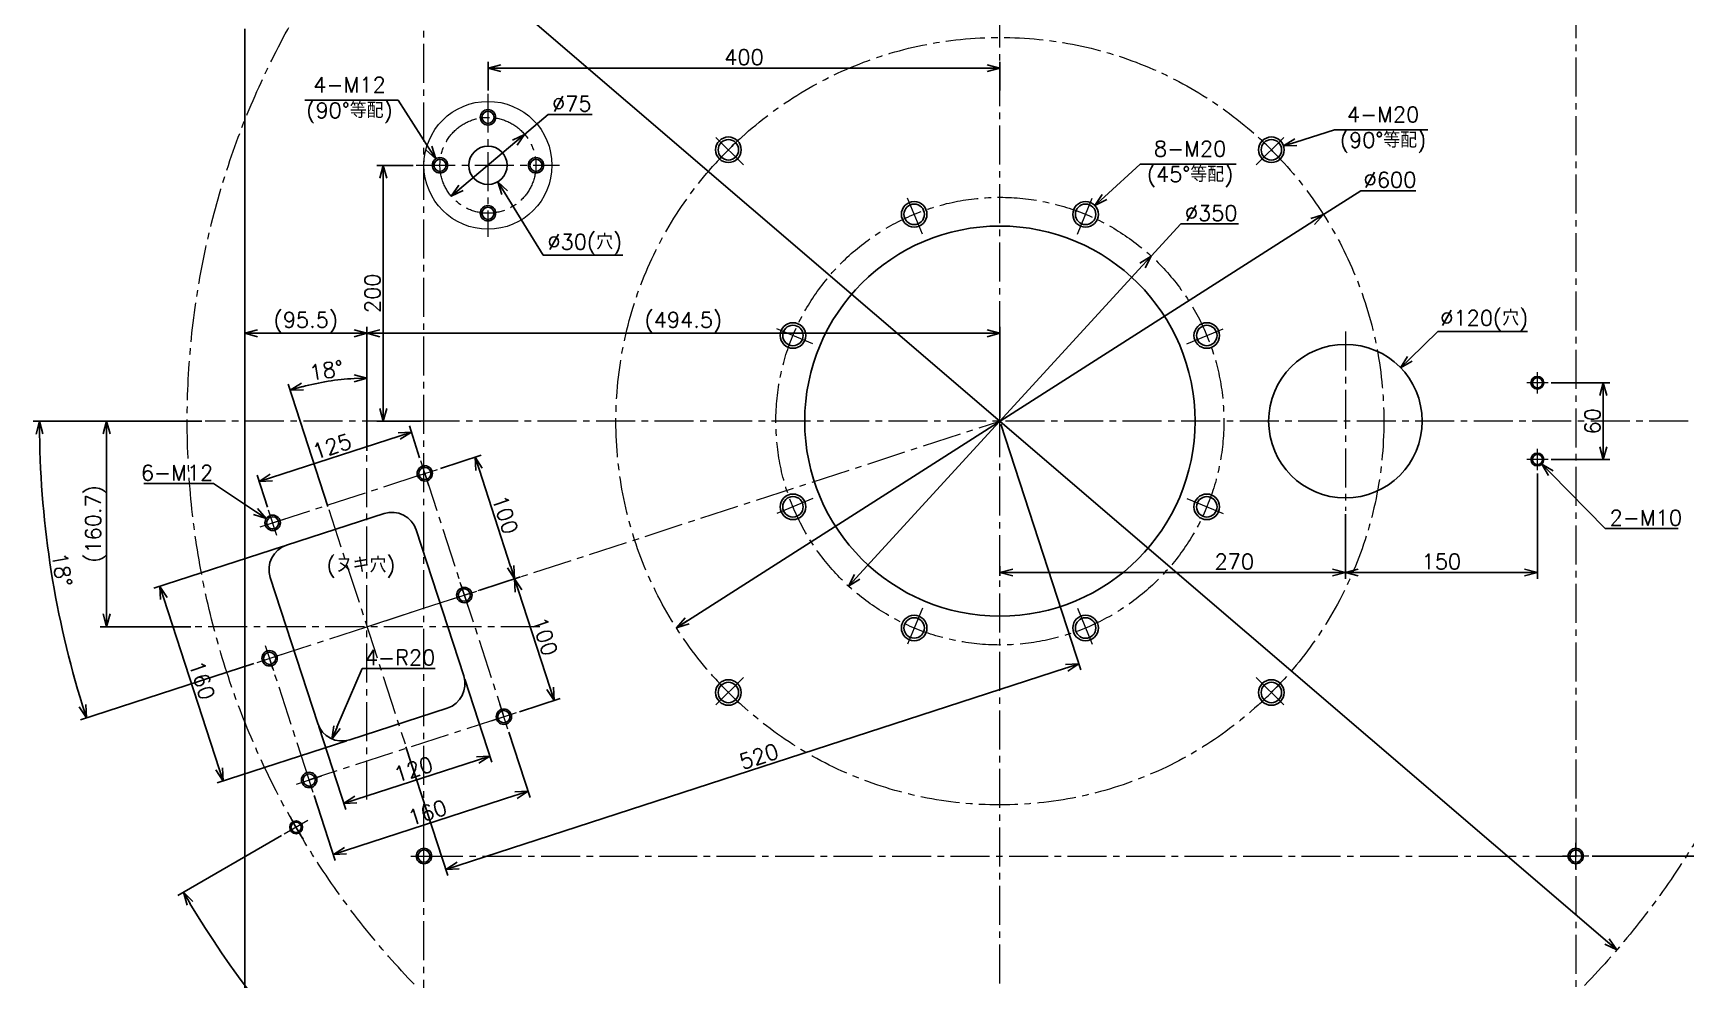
# Model space of a CAD drawing. Header units: millimetres. Extents: x 0 to 3313, y -19 to 2332.
# Drawn here: x 898 to 2189, y 848 to 1588 of the extents above; entities that cross this region are included whole.
import ezdxf

# ---------------------------------------------------------------- set-up
doc = ezdxf.new("R2010")
doc.units = ezdxf.units.MM
doc.header["$LTSCALE"] = 1.6
doc.header["$PDMODE"] = 99
doc.header["$PDSIZE"] = 1
doc.linetypes.add('CENTER2', pattern=[28.575, 19.05, -3.175, 3.175, -3.175])
doc.layers.add('05_CENTER', color=4, linetype='CENTER2', lineweight=13)
doc.layers.add('08_DIM', color=3, linetype='Continuous', lineweight=13)
doc.layers.add('10_DRAFT', color=8, linetype='Continuous', lineweight=0, plot=False)
doc.styles.add('KSS_TXT', font='txt.shx', dxfattribs={"bigfont": 'extfont2.shx'})
doc.dimstyles.new('KSS_DIM', dxfattribs={"dimscale": 4, "dimtxt": 3, "dimasz": 2.5, "dimexe": 1.25, "dimexo": 0.625, "dimtad": 1, "dimdsep": 46, "dimtxsty": 'KSS_TXT', "dimblk": 'OPEN30', "dimcen": 0, "dimazin": 2, "dimtfac": 0.75, "dimtmove": 0, "dimatfit": 3, "dimldrblk": 'OPEN30', "dimfxl": 1.25, "dimtolj": 1, "dimarcsym": 0})
doc.dimstyles.new('KSS_DIM$3', dxfattribs={"dimscale": 4, "dimtxt": 3, "dimasz": 2.5, "dimexe": 1.25, "dimexo": 0.625, "dimtad": 1, "dimtih": 1, "dimtoh": 1, "dimdsep": 46, "dimtxsty": 'KSS_TXT', "dimblk": 'OPEN30', "dimcen": 0, "dimazin": 2, "dimtfac": 0.75, "dimtofl": 0, "dimtmove": 0, "dimatfit": 3, "dimldrblk": 'OPEN30', "dimfxl": 1.25, "dimtolj": 1, "dimarcsym": 0})
doc.dimstyles.new('KSS_DIM$4', dxfattribs={"dimscale": 4, "dimtxt": 3, "dimasz": 2.5, "dimexe": 1.25, "dimexo": 0.625, "dimtad": 1, "dimtih": 1, "dimtoh": 1, "dimdsep": 46, "dimtxsty": 'KSS_TXT', "dimblk": 'OPEN30', "dimcen": 0, "dimse1": 1, "dimazin": 2, "dimtfac": 0.75, "dimtofl": 0, "dimtmove": 0, "dimatfit": 3, "dimldrblk": 'OPEN30', "dimfxl": 1.25, "dimtolj": 1, "dimarcsym": 0})

# ---------------------------------------------------------------- blocks, each defined once
blk = doc.blocks.new('M12Tz_1')
at = {"color": 0}
for radius in [6, 4.75]:
    blk.add_circle((0, 0), radius, dxfattribs=at)
at = {"layer": '05_CENTER'}
for p, q in [((10.3, 0), (-10.3, 0)), ((0, -10.3), (0, 10.3))]:
    blk.add_line(p, q, dxfattribs=at)
blk = doc.blocks.new('_Open30')
at = {"color": 0, "linetype": 'ByBlock', "lineweight": -2}
for p, q in [((-1, 0.27), (0, 0)), ((0, 0), (-1, -0.27)), ((0, 0), (-1, 0))]:
    blk.add_line(p, q, dxfattribs=at)
blk = doc.blocks.new('*D145')
at = {"layer": '08_DIM', "color": 0, "lineweight": -2, "transparency": 16777216}
for p, q in [((1029.7, 1284.9), (897.7, 1284.9)), ((1070.3, 1095.6), (934.7, 1051.5))]:
    blk.add_line(p, q, dxfattribs=at)
blk.add_arc((1653.2, 1284.9), 750.5, 180.7635, 197.2362, dxfattribs=at)
at = {"layer": 'Defpoints', "color": 0, "transparency": 16777216}
for p in [(1032.2, 1284.9), (2373.9, 1284.9), (906.8, 1206.5), (1224.9, 1145.8), (1072.7, 1096.3)]:
    blk.add_point(p, dxfattribs=at)
at = {"layer": '08_DIM', "color": 0, "lineweight": -2, "transparency": 16777216, "xscale": 10, "yscale": 10, "zscale": 10}
for p, rotation in [((902.7, 1284.9), 90.38173264854096), ((939.4, 1053), 287.6179454822903)]:
    blk.add_blockref('_Open30', p, dxfattribs=dict(at, rotation=rotation))
at = {"layer": '08_DIM', "color": 0, "transparency": 16777216, "insert": (920.3, 1168.9), "char_height": 12, "attachment_point": 5, "rotation": 278.9998, "style": 'KSS_TXT'}
blk.add_mtext('\\A1;18%%d', dxfattribs=at)
blk = doc.blocks.new('*D146')
at = {"layer": '08_DIM', "color": 0, "lineweight": -2, "transparency": 16777216}
for p, q in [((1029.7, 1284.9), (950.2, 1284.9)), ((955.2, 1274.9), (955.2, 1134.2)), ((1021, 1124.2), (950.2, 1124.2))]:
    blk.add_line(p, q, dxfattribs=at)
at = {"layer": 'Defpoints', "color": 0, "transparency": 16777216}
for p in [(1032.2, 1284.9), (955.2, 1124.2), (1023.5, 1124.2)]:
    blk.add_point(p, dxfattribs=at)
at = {"layer": '08_DIM', "color": 0, "lineweight": -2, "transparency": 16777216, "xscale": 10, "yscale": 10, "zscale": 10}
for p, rotation in [((955.2, 1284.9), 90), ((955.2, 1124.2), 270)]:
    blk.add_blockref('_Open30', p, dxfattribs=dict(at, rotation=rotation))
at = {"layer": '08_DIM', "color": 0, "transparency": 16777216, "insert": (946.7, 1204.6), "char_height": 12, "attachment_point": 5, "rotation": 90, "style": 'KSS_TXT'}
blk.add_mtext('\\A1;(160.7)', dxfattribs=at)
blk = doc.blocks.new('*D147')
at = {"layer": '08_DIM', "color": 0, "lineweight": -2, "transparency": 16777216}
for p, q in [((1158.6, 1261.8), (1158.6, 1358.6)), ((1653.2, 1287.4), (1653.2, 1358.6)), ((1168.6, 1353.6), (1643.2, 1353.6))]:
    blk.add_line(p, q, dxfattribs=at)
at = {"layer": 'Defpoints', "color": 0, "transparency": 16777216}
for p in [(1653.2, 1353.6), (1653.2, 1284.9), (1158.6, 1259.3)]:
    blk.add_point(p, dxfattribs=at)
at = {"layer": '08_DIM', "color": 0, "lineweight": -2, "transparency": 16777216, "xscale": 10, "yscale": 10, "zscale": 10, "rotation": 180}
blk.add_blockref('_Open30', (1158.6, 1353.6), dxfattribs=at)
at = {"layer": '08_DIM', "color": 0, "lineweight": -2, "transparency": 16777216, "xscale": 10, "yscale": 10, "zscale": 10}
blk.add_blockref('_Open30', (1653.2, 1353.6), dxfattribs=at)
at = {"layer": '08_DIM', "color": 0, "transparency": 16777216, "insert": (1405.9, 1362.1), "char_height": 12, "attachment_point": 5, "style": 'KSS_TXT'}
blk.add_mtext('\\A1;(494.5)', dxfattribs=at)
blk = doc.blocks.new('*D148')
at = {"layer": '08_DIM', "color": 0, "lineweight": -2, "transparency": 16777216}
for p, q in [((1654, 1282.6), (1716.4, 1090.4)), ((1229.8, 937.5), (1705.3, 1092)), ((1189.1, 1030.4), (1221.8, 929.7))]:
    blk.add_line(p, q, dxfattribs=at)
at = {"layer": 'Defpoints', "color": 0, "transparency": 16777216}
for p in [(1653.2, 1284.9), (1714.9, 1095.1), (1188.4, 1032.7)]:
    blk.add_point(p, dxfattribs=at)
at = {"layer": '08_DIM', "color": 0, "lineweight": -2, "transparency": 16777216, "xscale": 10, "yscale": 10, "zscale": 10}
for p, rotation in [((1714.9, 1095.1), 18.00000000084265), ((1220.3, 934.4), 198.0000000008427)]:
    blk.add_blockref('_Open30', p, dxfattribs=dict(at, rotation=rotation))
at = {"layer": '08_DIM', "color": 0, "transparency": 16777216, "insert": (1464.9, 1022.9), "char_height": 12, "attachment_point": 5, "rotation": 18, "style": 'KSS_TXT'}
blk.add_mtext('\\A1;520', dxfattribs=at)
blk = doc.blocks.new('*D149')
at = {"layer": '08_DIM', "color": 0, "lineweight": -2, "transparency": 16777216}
for p, q in [((1235, 1083.3), (1256.1, 1018.4)), ((1120.9, 1046.3), (1142, 981.3)), ((1150, 989.1), (1245.1, 1020))]:
    blk.add_line(p, q, dxfattribs=at)
at = {"layer": 'Defpoints', "color": 0, "transparency": 16777216}
for p in [(1234.2, 1085.7), (1120.1, 1048.6), (1254.6, 1023.1)]:
    blk.add_point(p, dxfattribs=at)
at = {"layer": '08_DIM', "color": 0, "lineweight": -2, "transparency": 16777216, "xscale": 10, "yscale": 10, "zscale": 10}
for p, rotation in [((1254.6, 1023.1), 18.00000000084263), ((1140.4, 986.1), 198.0000000008426)]:
    blk.add_blockref('_Open30', p, dxfattribs=dict(at, rotation=rotation))
at = {"layer": '08_DIM', "color": 0, "transparency": 16777216, "insert": (1194.9, 1012.7), "char_height": 12, "attachment_point": 5, "rotation": 18, "style": 'KSS_TXT'}
blk.add_mtext('\\A1;120', dxfattribs=at)
blk = doc.blocks.new('*D150')
at = {"layer": '08_DIM', "color": 0, "lineweight": -2, "transparency": 16777216}
for p, q in [((1093.5, 1187.2), (992.1, 1154.3)), ((1000, 1146.3), (1043.2, 1013.2)), ((1142.9, 1035), (1041.6, 1002.1))]:
    blk.add_line(p, q, dxfattribs=at)
at = {"layer": 'Defpoints', "color": 0, "transparency": 16777216}
for p in [(1095.9, 1188), (1145.3, 1035.8), (1046.3, 1003.6)]:
    blk.add_point(p, dxfattribs=at)
at = {"layer": '08_DIM', "color": 0, "lineweight": -2, "transparency": 16777216, "xscale": 10, "yscale": 10, "zscale": 10}
for p, rotation in [((996.9, 1155.8), 108.0000000008416), ((1046.3, 1003.6), 288.0000000008416)]:
    blk.add_blockref('_Open30', p, dxfattribs=dict(at, rotation=rotation))
at = {"layer": '08_DIM', "color": 0, "transparency": 16777216, "insert": (1029.7, 1082.4), "char_height": 12, "attachment_point": 5, "rotation": 288, "style": 'KSS_TXT'}
blk.add_mtext('\\A1;160', dxfattribs=at)
blk = doc.blocks.new('*D151')
at = {"layer": '08_DIM', "color": 0, "lineweight": -2, "transparency": 16777216}
for p, q in [((1794.5, 1439.1), (1771.4, 1414)), ((1839.6, 1439.1), (1794.5, 1439.1)), ((1534.9, 1155.9), (1764.7, 1406.6))]:
    blk.add_line(p, q, dxfattribs=at)
at = {"layer": 'Defpoints', "color": 0, "transparency": 16777216}
for p in [(1771.4, 1414), (1534.9, 1155.9)]:
    blk.add_point(p, dxfattribs=at)
at = {"layer": '08_DIM', "color": 0, "lineweight": -2, "transparency": 16777216, "xscale": 10, "yscale": 10, "zscale": 10}
for p, rotation in [((1771.4, 1414), 47.49788765375146), ((1534.9, 1155.9), 227.4978876537514)]:
    blk.add_blockref('_Open30', p, dxfattribs=dict(at, rotation=rotation))
at = {"layer": '08_DIM', "color": 0, "transparency": 16777216, "insert": (1818.3, 1447.6), "char_height": 12, "attachment_point": 5, "style": 'KSS_TXT'}
blk.add_mtext('\\A1;%%C350', dxfattribs=at)
blk = doc.blocks.new('*D152')
at = {"layer": '08_DIM', "color": 0, "lineweight": -2, "transparency": 16777216}
for p, q in [((1935.2, 1465.1), (1906, 1446.4)), ((1978.3, 1465.1), (1935.2, 1465.1)), ((1400.4, 1123.4), (1897.6, 1441.1))]:
    blk.add_line(p, q, dxfattribs=at)
at = {"layer": 'Defpoints', "color": 0, "transparency": 16777216}
for p in [(1906, 1446.4), (1400.4, 1123.4)]:
    blk.add_point(p, dxfattribs=at)
at = {"layer": '08_DIM', "color": 0, "lineweight": -2, "transparency": 16777216, "xscale": 10, "yscale": 10, "zscale": 10}
for p, rotation in [((1906, 1446.4), 32.57005388963341), ((1400.4, 1123.4), 212.5700538896334)]:
    blk.add_blockref('_Open30', p, dxfattribs=dict(at, rotation=rotation))
at = {"layer": '08_DIM', "color": 0, "transparency": 16777216, "insert": (1958, 1473.6), "char_height": 12, "attachment_point": 5, "style": 'KSS_TXT'}
blk.add_mtext('\\A1;%%C600', dxfattribs=at)
blk = doc.blocks.new('*D153')
at = {"layer": '08_DIM', "color": 0, "lineweight": -2, "transparency": 16777216}
for p, q in [((1091.8, 1720.9), (1144.8, 1720.9)), ((1144.8, 1720.9), (1171.1, 1698.3)), ((2135.2, 871.6), (1178.7, 1691.8))]:
    blk.add_line(p, q, dxfattribs=at)
at = {"layer": 'Defpoints', "color": 0, "transparency": 16777216}
for p in [(1171.1, 1698.3), (2135.2, 871.6)]:
    blk.add_point(p, dxfattribs=at)
at = {"layer": '08_DIM', "color": 0, "lineweight": -2, "transparency": 16777216, "xscale": 10, "yscale": 10, "zscale": 10}
for p, rotation in [((1171.1, 1698.3), 139.3850624068245), ((2135.2, 871.6), 319.3850624068245)]:
    blk.add_blockref('_Open30', p, dxfattribs=dict(at, rotation=rotation))
at = {"layer": '08_DIM', "color": 0, "transparency": 16777216, "insert": (1117, 1729.4), "char_height": 12, "attachment_point": 5, "style": 'KSS_TXT'}
blk.add_mtext('\\A1;%%C1270', dxfattribs=at)
blk = doc.blocks.new('*D162')
at = {"layer": '08_DIM', "color": 0, "lineweight": -2, "transparency": 16777216}
for p, q in [((1091.9, 960.9), (1010.9, 914.1)), ((1329.1, 723.6), (1282.4, 642.7))]:
    blk.add_line(p, q, dxfattribs=at)
blk.add_arc((1653.2, 1284.9), 736.6, 210.7778, 239.2222, dxfattribs=at)
at = {"layer": 'Defpoints', "color": 0, "transparency": 16777216}
for p in [(1112.5, 972.8), (1094, 962.1), (1088.9, 811.5), (1341, 744.2), (1330.4, 725.8)]:
    blk.add_point(p, dxfattribs=at)
at = {"layer": '08_DIM', "color": 0, "lineweight": -2, "transparency": 16777216, "xscale": 10, "yscale": 10, "zscale": 10}
for p, rotation in [((1015.3, 916.6), 120.3889213826341), ((1284.9, 647), 329.6110786173392)]:
    blk.add_blockref('_Open30', p, dxfattribs=dict(at, rotation=rotation))
at = {"layer": '08_DIM', "color": 0, "transparency": 16777216, "insert": (1138.3, 770.1), "char_height": 12, "attachment_point": 5, "rotation": 315, "style": 'KSS_TXT'}
blk.add_mtext('\\A1;30%%d', dxfattribs=at)
blk = doc.blocks.new('*D165')
at = {"layer": '08_DIM', "color": 0, "lineweight": -2, "transparency": 16777216}
for p, q in [((2214.5, 960.9), (2295.4, 914.1)), ((1977.3, 723.6), (2024, 642.7))]:
    blk.add_line(p, q, dxfattribs=at)
blk.add_arc((1653.2, 1284.9), 736.6, 300.7778, 329.2222, dxfattribs=at)
at = {"layer": 'Defpoints', "color": 0, "transparency": 16777216}
for p in [(2193.9, 972.8), (2212.3, 962.1), (1965.4, 744.2), (1976, 725.8), (2126.7, 720.6)]:
    blk.add_point(p, dxfattribs=at)
at = {"layer": '08_DIM', "color": 0, "lineweight": -2, "transparency": 16777216, "xscale": 10, "yscale": 10, "zscale": 10}
for p, rotation in [((2291.1, 916.6), 59.61109080783869), ((2021.5, 647), 210.388909192188)]:
    blk.add_blockref('_Open30', p, dxfattribs=dict(at, rotation=rotation))
at = {"layer": '08_DIM', "color": 0, "transparency": 16777216, "insert": (2168, 770.1), "char_height": 12, "attachment_point": 5, "rotation": 45, "style": 'KSS_TXT'}
blk.add_mtext('\\A1;30%%d', dxfattribs=at)
blk = doc.blocks.new('*D166')
at = {"layer": '08_DIM', "color": 0, "lineweight": -2, "transparency": 16777216}
for p, q in [((2116, 1624.9), (2513.5, 1624.9)), ((2508.5, 1614.9), (2508.5, 954.9)), ((2116, 944.9), (2513.5, 944.9))]:
    blk.add_line(p, q, dxfattribs=at)
at = {"layer": 'Defpoints', "color": 0, "transparency": 16777216}
for p in [(2113.5, 1624.9), (2113.5, 944.9), (2508.5, 944.9)]:
    blk.add_point(p, dxfattribs=at)
at = {"layer": '08_DIM', "color": 0, "lineweight": -2, "transparency": 16777216, "xscale": 10, "yscale": 10, "zscale": 10}
for p, rotation in [((2508.5, 1624.9), 90), ((2508.5, 944.9), 270)]:
    blk.add_blockref('_Open30', p, dxfattribs=dict(at, rotation=rotation))
at = {"layer": '08_DIM', "color": 0, "transparency": 16777216, "insert": (2500, 1284.9), "char_height": 12, "attachment_point": 5, "rotation": 90, "style": 'KSS_TXT'}
blk.add_mtext('\\A1;680', dxfattribs=at)
blk = doc.blocks.new('*D169')
at = {"layer": '08_DIM', "color": 0, "lineweight": -2, "transparency": 16777216}
for p, q in [((2116, 944.9), (2513.5, 944.9)), ((2508.5, 934.9), (2508.5, 644.9)), ((2116, 634.9), (2513.5, 634.9))]:
    blk.add_line(p, q, dxfattribs=at)
at = {"layer": 'Defpoints', "color": 0, "transparency": 16777216}
for p in [(2113.5, 944.9), (2113.5, 634.9), (2508.5, 634.9)]:
    blk.add_point(p, dxfattribs=at)
at = {"layer": '08_DIM', "color": 0, "lineweight": -2, "transparency": 16777216, "xscale": 10, "yscale": 10, "zscale": 10}
for p, rotation in [((2508.5, 944.9), 90), ((2508.5, 634.9), 270)]:
    blk.add_blockref('_Open30', p, dxfattribs=dict(at, rotation=rotation))
at = {"layer": '08_DIM', "color": 0, "transparency": 16777216, "insert": (2500, 789.9), "char_height": 12, "attachment_point": 5, "rotation": 90, "style": 'KSS_TXT'}
blk.add_mtext('\\A1;310', dxfattribs=at)
blk = doc.blocks.new('*D181')
at = {"layer": '08_DIM', "color": 0, "lineweight": -2, "transparency": 16777216}
for p, q in [((1914.7, 1512.7), (1884.4, 1503.1)), ((1987.5, 1512.7), (1914.7, 1512.7))]:
    blk.add_line(p, q, dxfattribs=at)
at = {"layer": 'Defpoints', "color": 0, "transparency": 16777216}
for p in [(1874.8, 1500.1), (1855.8, 1494.1)]:
    blk.add_point(p, dxfattribs=at)
at = {"layer": '08_DIM', "color": 0, "lineweight": -2, "transparency": 16777216, "xscale": 10, "yscale": 10, "zscale": 10, "rotation": 197.5409719949759}
blk.add_blockref('_Open30', (1874.8, 1500.1), dxfattribs=at)
at = {"layer": '08_DIM', "color": 0, "transparency": 16777216, "insert": (1952.6, 1512.7), "char_height": 12, "attachment_point": 5, "style": 'KSS_TXT'}
blk.add_mtext('\\A1;4-M20\\P(90°等配)', dxfattribs=at)
blk = doc.blocks.new('*D182')
at = {"layer": '08_DIM', "color": 0, "lineweight": -2, "transparency": 16777216}
for p, q in [((1762.9, 1485.9), (1734.9, 1460.2)), ((1837.7, 1485.9), (1762.9, 1485.9))]:
    blk.add_line(p, q, dxfattribs=at)
at = {"layer": 'Defpoints', "color": 0, "transparency": 16777216}
for p in [(1727.5, 1453.4), (1712.8, 1439.8)]:
    blk.add_point(p, dxfattribs=at)
at = {"layer": '08_DIM', "color": 0, "lineweight": -2, "transparency": 16777216, "xscale": 10, "yscale": 10, "zscale": 10, "rotation": 222.6211396310139}
blk.add_blockref('_Open30', (1727.5, 1453.4), dxfattribs=at)
at = {"layer": '08_DIM', "color": 0, "transparency": 16777216, "insert": (1801.8, 1485.9), "char_height": 12, "attachment_point": 5, "style": 'KSS_TXT'}
blk.add_mtext('\\A1;8-M20\\P(45°等配)', dxfattribs=at)
blk = doc.blocks.new('*D183')
at = {"layer": '08_DIM', "color": 0, "lineweight": -2, "transparency": 16777216}
for p, q in [((1194.7, 1484.9), (1166.4, 1484.9)), ((1171.4, 1294.9), (1171.4, 1474.9)), ((1200.7, 1284.9), (1166.4, 1284.9))]:
    blk.add_line(p, q, dxfattribs=at)
at = {"layer": 'Defpoints', "color": 0, "transparency": 16777216}
for p in [(1171.4, 1484.9), (1197.2, 1484.9), (1203.2, 1284.9)]:
    blk.add_point(p, dxfattribs=at)
at = {"layer": '08_DIM', "color": 0, "lineweight": -2, "transparency": 16777216, "xscale": 10, "yscale": 10, "zscale": 10}
for p, rotation in [((1171.4, 1484.9), 90), ((1171.4, 1284.9), 270)]:
    blk.add_blockref('_Open30', p, dxfattribs=dict(at, rotation=rotation))
at = {"layer": '08_DIM', "color": 0, "transparency": 16777216, "insert": (1162.9, 1384.9), "char_height": 12, "attachment_point": 5, "rotation": 90, "style": 'KSS_TXT'}
blk.add_mtext('\\A1;200', dxfattribs=at)
blk = doc.blocks.new('*D184')
at = {"layer": '08_DIM', "color": 0, "lineweight": -2, "transparency": 16777216}
for p, q in [((1253.2, 1543.4), (1253.2, 1565.9)), ((1653.2, 1543.4), (1653.2, 1565.9)), ((1263.2, 1560.9), (1643.2, 1560.9))]:
    blk.add_line(p, q, dxfattribs=at)
at = {"layer": 'Defpoints', "color": 0, "transparency": 16777216}
for p in [(1653.2, 1560.9), (1253.2, 1540.9), (1653.2, 1540.9)]:
    blk.add_point(p, dxfattribs=at)
at = {"layer": '08_DIM', "color": 0, "lineweight": -2, "transparency": 16777216, "xscale": 10, "yscale": 10, "zscale": 10, "rotation": 180}
blk.add_blockref('_Open30', (1253.2, 1560.9), dxfattribs=at)
at = {"layer": '08_DIM', "color": 0, "lineweight": -2, "transparency": 16777216, "xscale": 10, "yscale": 10, "zscale": 10}
blk.add_blockref('_Open30', (1653.2, 1560.9), dxfattribs=at)
at = {"layer": '08_DIM', "color": 0, "transparency": 16777216, "insert": (1453.2, 1569.4), "char_height": 12, "attachment_point": 5, "style": 'KSS_TXT'}
blk.add_mtext('\\A1;400', dxfattribs=at)
blk = doc.blocks.new('*D185')
at = {"layer": '08_DIM', "color": 0, "lineweight": -2, "transparency": 16777216}
for p, q in [((1110.1, 1535.9), (1182.9, 1535.9)), ((1182.9, 1535.9), (1207, 1498.4))]:
    blk.add_line(p, q, dxfattribs=at)
at = {"layer": 'Defpoints', "color": 0, "transparency": 16777216}
for p in [(1212.4, 1490), (1218.9, 1479.9)]:
    blk.add_point(p, dxfattribs=at)
at = {"layer": '08_DIM', "color": 0, "lineweight": -2, "transparency": 16777216, "xscale": 10, "yscale": 10, "zscale": 10, "rotation": 302.7526047607072}
blk.add_blockref('_Open30', (1212.4, 1490), dxfattribs=at)
at = {"layer": '08_DIM', "color": 0, "transparency": 16777216, "insert": (1145, 1535.9), "char_height": 12, "attachment_point": 5, "style": 'KSS_TXT'}
blk.add_mtext('\\A1;4-M12\\P(90°等配)', dxfattribs=at)
blk = doc.blocks.new('*D186')
at = {"layer": '08_DIM', "color": 0, "lineweight": -2, "transparency": 16777216}
for p, q in [((1296.2, 1414.6), (1266.2, 1463.6)), ((1358.6, 1414.6), (1296.2, 1414.6))]:
    blk.add_line(p, q, dxfattribs=at)
at = {"layer": 'Defpoints', "color": 0, "transparency": 16777216}
for p in [(1245.4, 1497.7), (1261, 1472.1)]:
    blk.add_point(p, dxfattribs=at)
at = {"layer": '08_DIM', "color": 0, "lineweight": -2, "transparency": 16777216, "xscale": 10, "yscale": 10, "zscale": 10, "rotation": 121.4365987087548}
blk.add_blockref('_Open30', (1261, 1472.1), dxfattribs=at)
at = {"layer": '08_DIM', "color": 0, "transparency": 16777216, "insert": (1328.9, 1423.1), "char_height": 12, "attachment_point": 5, "style": 'KSS_TXT'}
blk.add_mtext('\\A1;%%C30(穴)', dxfattribs=at)
blk = doc.blocks.new('*D187')
at = {"layer": '08_DIM', "color": 0, "lineweight": -2, "transparency": 16777216}
for p, q in [((1300.2, 1524.6), (1281.8, 1509.1)), ((1334.7, 1524.6), (1300.2, 1524.6)), ((1224.5, 1460.8), (1274.2, 1502.7))]:
    blk.add_line(p, q, dxfattribs=at)
at = {"layer": 'Defpoints', "color": 0, "transparency": 16777216}
for p in [(1281.8, 1509.1), (1224.5, 1460.8)]:
    blk.add_point(p, dxfattribs=at)
at = {"layer": '08_DIM', "color": 0, "lineweight": -2, "transparency": 16777216, "xscale": 10, "yscale": 10, "zscale": 10}
for p, rotation in [((1281.8, 1509.1), 40.15731375400764), ((1224.5, 1460.8), 220.1573137540077)]:
    blk.add_blockref('_Open30', p, dxfattribs=dict(at, rotation=rotation))
at = {"layer": '08_DIM', "color": 0, "transparency": 16777216, "insert": (1318.7, 1533.1), "char_height": 12, "attachment_point": 5, "style": 'KSS_TXT'}
blk.add_mtext('\\A1;%%C75', dxfattribs=at)
blk = doc.blocks.new('*D197')
at = {"layer": '08_DIM', "color": 0, "lineweight": -2, "transparency": 16777216}
for p, q in [((1158.6, 1261.8), (1158.6, 1358.6)), ((1063.2, 1356.1), (1063.2, 1348.6)), ((1148.6, 1353.6), (1073.2, 1353.6))]:
    blk.add_line(p, q, dxfattribs=at)
at = {"layer": 'Defpoints', "color": 0, "transparency": 16777216}
for p in [(1063.2, 1358.6), (1063.2, 1353.6), (1158.6, 1259.3)]:
    blk.add_point(p, dxfattribs=at)
at = {"layer": '08_DIM', "color": 0, "lineweight": -2, "transparency": 16777216, "xscale": 10, "yscale": 10, "zscale": 10, "rotation": 180}
blk.add_blockref('_Open30', (1063.2, 1353.6), dxfattribs=at)
at = {"layer": '08_DIM', "color": 0, "lineweight": -2, "transparency": 16777216, "xscale": 10, "yscale": 10, "zscale": 10}
blk.add_blockref('_Open30', (1158.6, 1353.6), dxfattribs=at)
at = {"layer": '08_DIM', "color": 0, "transparency": 16777216, "insert": (1110.9, 1362.1), "char_height": 12, "attachment_point": 5, "style": 'KSS_TXT'}
blk.add_mtext('\\A1;(95.5)', dxfattribs=at)
blk = doc.blocks.new('M12Tz_1_1')
at = {"color": 0}
for radius in [6, 4.75]:
    blk.add_circle((0, 0), radius, dxfattribs=at)
at = {"layer": '05_CENTER'}
for p, q in [((10.3, 0), (-10.3, 0)), ((0, -10.3), (0, 10.3))]:
    blk.add_line(p, q, dxfattribs=at)
blk = doc.blocks.new('*D201')
at = {"layer": '08_DIM', "color": 0, "lineweight": -2, "transparency": 16777216}
for p, q in [((1154.8, 1091.6), (1135.2, 1045.6)), ((1211.8, 1091.6), (1154.8, 1091.6))]:
    blk.add_line(p, q, dxfattribs=at)
at = {"layer": 'Defpoints', "color": 0, "transparency": 16777216}
for p in [(1139.1, 1054.8), (1131.3, 1036.4)]:
    blk.add_point(p, dxfattribs=at)
at = {"layer": '08_DIM', "color": 0, "lineweight": -2, "transparency": 16777216, "xscale": 10, "yscale": 10, "zscale": 10, "rotation": 246.9507435449352}
blk.add_blockref('_Open30', (1131.3, 1036.4), dxfattribs=at)
at = {"layer": '08_DIM', "color": 0, "transparency": 16777216, "insert": (1184.5, 1100.1), "char_height": 12, "attachment_point": 5, "style": 'KSS_TXT'}
blk.add_mtext('\\A1;4-R20', dxfattribs=at)
blk = doc.blocks.new('*D202')
at = {"layer": '08_DIM', "color": 0, "lineweight": -2, "transparency": 16777216}
for p, q in [((1158.6, 1261.8), (1158.6, 1323.6)), ((1128.1, 1218.1), (1097, 1313.8))]:
    blk.add_line(p, q, dxfattribs=at)
blk.add_arc((1158.6, 1124.2), 194.3, 92.9487, 105.0507, dxfattribs=at)
at = {"layer": 'Defpoints', "color": 0, "transparency": 16777216}
for p in [(1138.3, 1317.5), (1158.6, 1259.3), (1128.9, 1215.8), (1188.4, 1032.7), (1158.6, 989.2)]:
    blk.add_point(p, dxfattribs=at)
at = {"layer": '08_DIM', "color": 0, "lineweight": -2, "transparency": 16777216, "xscale": 10, "yscale": 10, "zscale": 10}
for p, rotation in [((1158.6, 1318.6), 1.4743475915531), ((1098.6, 1309.1), 196.5250822993239)]:
    blk.add_blockref('_Open30', p, dxfattribs=dict(at, rotation=rotation))
at = {"layer": '08_DIM', "color": 0, "transparency": 16777216, "insert": (1126.9, 1324.6), "char_height": 12, "attachment_point": 5, "rotation": 8.9997, "style": 'KSS_TXT'}
blk.add_mtext('\\A1;18%%d', dxfattribs=at)
blk = doc.blocks.new('*D203')
at = {"layer": '08_DIM', "color": 0, "lineweight": -2, "transparency": 16777216}
for p, q in [((984.2, 1236.1), (1038.8, 1236.1)), ((1038.8, 1236.1), (1071.6, 1214.3))]:
    blk.add_line(p, q, dxfattribs=at)
at = {"layer": 'Defpoints', "color": 0, "transparency": 16777216}
for p in [(1079.9, 1208.8), (1089.9, 1202.1)]:
    blk.add_point(p, dxfattribs=at)
at = {"layer": '08_DIM', "color": 0, "lineweight": -2, "transparency": 16777216, "xscale": 10, "yscale": 10, "zscale": 10, "rotation": 326.4192043064827}
blk.add_blockref('_Open30', (1079.9, 1208.8), dxfattribs=at)
at = {"layer": '08_DIM', "color": 0, "transparency": 16777216, "insert": (1010.2, 1244.6), "char_height": 12, "attachment_point": 5, "style": 'KSS_TXT'}
blk.add_mtext('\\A1;6-M12', dxfattribs=at)
blk = doc.blocks.new('*D204')
at = {"layer": '08_DIM', "color": 0, "lineweight": -2, "transparency": 16777216}
for p, q in [((1269.6, 1041.7), (1286.1, 990.8)), ((1117.4, 992.2), (1133.9, 941.4)), ((1141.9, 949.2), (1275, 992.5))]:
    blk.add_line(p, q, dxfattribs=at)
at = {"layer": 'Defpoints', "color": 0, "transparency": 16777216}
for p in [(1268.8, 1044), (1116.6, 994.6), (1284.6, 995.6)]:
    blk.add_point(p, dxfattribs=at)
at = {"layer": '08_DIM', "color": 0, "lineweight": -2, "transparency": 16777216, "xscale": 10, "yscale": 10, "zscale": 10}
for p, rotation in [((1284.6, 995.6), 18.00000000084263), ((1132.4, 946.1), 198.0000000008426)]:
    blk.add_blockref('_Open30', p, dxfattribs=dict(at, rotation=rotation))
at = {"layer": '08_DIM', "color": 0, "transparency": 16777216, "insert": (1205.8, 978.9), "char_height": 12, "attachment_point": 5, "rotation": 18, "style": 'KSS_TXT'}
blk.add_mtext('\\A1;160', dxfattribs=at)
blk = doc.blocks.new('*D205')
at = {"layer": '08_DIM', "color": 0, "lineweight": -2, "transparency": 16777216}
for p, q in [((1216, 1248), (1247.8, 1258.4)), ((1246.2, 1247.3), (1270.9, 1171.2)), ((1246.9, 1152.9), (1278.7, 1163.3))]:
    blk.add_line(p, q, dxfattribs=at)
at = {"layer": 'Defpoints', "color": 0, "transparency": 16777216}
for p in [(1213.6, 1247.3), (1244.5, 1152.2), (1274, 1161.7)]:
    blk.add_point(p, dxfattribs=at)
at = {"layer": '08_DIM', "color": 0, "lineweight": -2, "transparency": 16777216, "xscale": 10, "yscale": 10, "zscale": 10}
for p, rotation in [((1243.1, 1256.8), 108.0000000010265), ((1274, 1161.7), 288.0000000010265)]:
    blk.add_blockref('_Open30', p, dxfattribs=dict(at, rotation=rotation))
at = {"layer": '08_DIM', "color": 0, "transparency": 16777216, "insert": (1266.6, 1211.9), "char_height": 12, "attachment_point": 5, "rotation": 288, "style": 'KSS_TXT'}
blk.add_mtext('\\A1;100', dxfattribs=at)
blk = doc.blocks.new('*D206')
at = {"layer": '08_DIM', "color": 0, "lineweight": -2, "transparency": 16777216}
for p, q in [((1246.9, 1152.9), (1278.7, 1163.3)), ((1277.1, 1152.2), (1301.8, 1076.1)), ((1277.8, 1057.8), (1309.6, 1068.2))]:
    blk.add_line(p, q, dxfattribs=at)
at = {"layer": 'Defpoints', "color": 0, "transparency": 16777216}
for p in [(1244.5, 1152.2), (1304.9, 1066.6), (1275.4, 1057.1)]:
    blk.add_point(p, dxfattribs=at)
at = {"layer": '08_DIM', "color": 0, "lineweight": -2, "transparency": 16777216, "xscale": 10, "yscale": 10, "zscale": 10}
for p, rotation in [((1274, 1161.7), 108.0010148643319), ((1304.9, 1066.6), 288.0010148643319)]:
    blk.add_blockref('_Open30', p, dxfattribs=dict(at, rotation=rotation))
at = {"layer": '08_DIM', "color": 0, "transparency": 16777216, "insert": (1297.5, 1116.8), "char_height": 12, "attachment_point": 5, "rotation": 288.001, "style": 'KSS_TXT'}
blk.add_mtext('\\A1;100', dxfattribs=at)
blk = doc.blocks.new('*D207')
at = {"layer": '08_DIM', "color": 0, "lineweight": -2, "transparency": 16777216}
for p, q in [((1199.8, 1256.3), (1191.8, 1281.2)), ((1183.8, 1273.3), (1083.9, 1240.9)), ((1081, 1217.7), (1072.9, 1242.6))]:
    blk.add_line(p, q, dxfattribs=at)
at = {"layer": 'Defpoints', "color": 0, "transparency": 16777216}
for p in [(1200.6, 1253.9), (1074.4, 1237.8), (1081.7, 1215.3)]:
    blk.add_point(p, dxfattribs=at)
at = {"layer": '08_DIM', "color": 0, "lineweight": -2, "transparency": 16777216, "xscale": 10, "yscale": 10, "zscale": 10}
for p, rotation in [((1193.3, 1276.4), 17.99942989061077), ((1074.4, 1237.8), 197.9994298906108)]:
    blk.add_blockref('_Open30', p, dxfattribs=dict(at, rotation=rotation))
at = {"layer": '08_DIM', "color": 0, "transparency": 16777216, "insert": (1131.2, 1265.2), "char_height": 12, "attachment_point": 5, "rotation": 17.9994, "style": 'KSS_TXT'}
blk.add_mtext('\\A1;125', dxfattribs=at)
blk = doc.blocks.new('M10Tz_1_1_1')
at = {"color": 0}
for radius in [5, 4]:
    blk.add_circle((0, 0), radius, dxfattribs=at)
at = {"layer": '05_CENTER'}
for p, q in [((8.3, 0), (-8.3, 0)), ((0, -8.3), (0, 8.3))]:
    blk.add_line(p, q, dxfattribs=at)
blk = doc.blocks.new('*D209')
at = {"layer": '08_DIM', "color": 0, "lineweight": -2, "transparency": 16777216}
for p, q in [((1923.2, 1212.3), (1923.2, 1161.6)), ((1653.2, 1164.1), (1653.2, 1171.6)), ((1663.2, 1166.6), (1913.2, 1166.6))]:
    blk.add_line(p, q, dxfattribs=at)
at = {"layer": 'Defpoints', "color": 0, "transparency": 16777216}
for p in [(1923.2, 1214.8), (1923.2, 1166.6), (1653.2, 1161.6)]:
    blk.add_point(p, dxfattribs=at)
at = {"layer": '08_DIM', "color": 0, "lineweight": -2, "transparency": 16777216, "xscale": 10, "yscale": 10, "zscale": 10}
for p, rotation in [((1653.2, 1166.6), 180.0000000053308), ((1923.2, 1166.6), 5.330826017787044e-09)]:
    blk.add_blockref('_Open30', p, dxfattribs=dict(at, rotation=rotation))
at = {"layer": '08_DIM', "color": 0, "transparency": 16777216, "insert": (1836.3, 1175.1), "char_height": 12, "attachment_point": 5, "rotation": 0, "style": 'KSS_TXT'}
blk.add_mtext('\\A1;270', dxfattribs=at)
blk = doc.blocks.new('*D210')
at = {"layer": '08_DIM', "color": 0, "lineweight": -2, "transparency": 16777216}
for p, q in [((2073.2, 1244.1), (2073.2, 1161.6)), ((1923.2, 1212.3), (1923.2, 1161.6)), ((1933.2, 1166.6), (2063.2, 1166.6))]:
    blk.add_line(p, q, dxfattribs=at)
at = {"layer": 'Defpoints', "color": 0, "transparency": 16777216}
for p in [(2073.2, 1246.6), (1923.2, 1214.8), (2073.2, 1166.6)]:
    blk.add_point(p, dxfattribs=at)
at = {"layer": '08_DIM', "color": 0, "lineweight": -2, "transparency": 16777216, "xscale": 10, "yscale": 10, "zscale": 10}
for p, rotation in [((1923.2, 1166.6), 180.0000000053309), ((2073.2, 1166.6), 5.330874268266571e-09)]:
    blk.add_blockref('_Open30', p, dxfattribs=dict(at, rotation=rotation))
at = {"layer": '08_DIM', "color": 0, "transparency": 16777216, "insert": (1998.2, 1175.2), "char_height": 12, "attachment_point": 5, "rotation": 0, "style": 'KSS_TXT'}
blk.add_mtext('\\A1;150', dxfattribs=at)
blk = doc.blocks.new('*D211')
at = {"layer": '08_DIM', "color": 0, "lineweight": -2, "transparency": 16777216}
for p, q in [((2084, 1314.9), (2129.7, 1314.9)), ((2124.7, 1264.9), (2124.7, 1304.9)), ((2084, 1254.9), (2129.7, 1254.9))]:
    blk.add_line(p, q, dxfattribs=at)
at = {"layer": 'Defpoints', "color": 0, "transparency": 16777216}
for p in [(2081.5, 1314.9), (2124.7, 1314.9), (2081.5, 1254.9)]:
    blk.add_point(p, dxfattribs=at)
at = {"layer": '08_DIM', "color": 0, "lineweight": -2, "transparency": 16777216, "xscale": 10, "yscale": 10, "zscale": 10}
for p, rotation in [((2124.7, 1314.9), 90), ((2124.7, 1254.9), 270)]:
    blk.add_blockref('_Open30', p, dxfattribs=dict(at, rotation=rotation))
at = {"layer": '08_DIM', "color": 0, "transparency": 16777216, "insert": (2116.2, 1284.9), "char_height": 12, "attachment_point": 5, "rotation": 90, "style": 'KSS_TXT'}
blk.add_mtext('\\A1;60', dxfattribs=at)
blk = doc.blocks.new('*D212')
at = {"layer": '08_DIM', "color": 0, "lineweight": -2, "transparency": 16777216}
for p, q in [((2126.1, 1200.9), (2083.7, 1244.2)), ((2183.1, 1200.9), (2126.1, 1200.9))]:
    blk.add_line(p, q, dxfattribs=at)
at = {"layer": 'Defpoints', "color": 0, "transparency": 16777216}
for p in [(2069.7, 1258.5), (2076.7, 1251.4)]:
    blk.add_point(p, dxfattribs=at)
at = {"layer": '08_DIM', "color": 0, "lineweight": -2, "transparency": 16777216, "xscale": 10, "yscale": 10, "zscale": 10, "rotation": 134.4268785945562}
blk.add_blockref('_Open30', (2076.7, 1251.4), dxfattribs=at)
at = {"layer": '08_DIM', "color": 0, "transparency": 16777216, "insert": (2157.9, 1209.4), "char_height": 12, "attachment_point": 5, "style": 'KSS_TXT'}
blk.add_mtext('\\A1;2-M10', dxfattribs=at)
blk = doc.blocks.new('*D213')
at = {"layer": '08_DIM', "color": 0, "lineweight": -2, "transparency": 16777216}
for p, q in [((1995.5, 1355.1), (1973.4, 1333.7)), ((2065.4, 1355.1), (1995.5, 1355.1))]:
    blk.add_line(p, q, dxfattribs=at)
at = {"layer": 'Defpoints', "color": 0, "transparency": 16777216}
for p in [(1966.3, 1326.7), (1880.1, 1243.2)]:
    blk.add_point(p, dxfattribs=at)
at = {"layer": '08_DIM', "color": 0, "lineweight": -2, "transparency": 16777216, "xscale": 10, "yscale": 10, "zscale": 10, "rotation": 224.1099628072255}
blk.add_blockref('_Open30', (1966.3, 1326.7), dxfattribs=at)
at = {"layer": '08_DIM', "color": 0, "transparency": 16777216, "insert": (2031.7, 1363.6), "char_height": 12, "attachment_point": 5, "style": 'KSS_TXT'}
blk.add_mtext('\\A1;%%C120(穴)', dxfattribs=at)

msp = doc.modelspace()

# ---------------------------------------------------------------- linework, layer by layer
at = {"color": 0}
for points in [[(1063.179, 978.14), (1063.179, 1591.736)], [(2243.179, 694.938), (2243.179, 606.938), (2241.179, 604.938), (1065.179, 604.938), (1063.179, 606.938), (1063.179, 978.14)]]:
    msp.add_lwpolyline(points, dxfattribs=at)
msp.add_lwpolyline([(1145.308, 1035.804), (1221.392, 1060.525, 0.41421356), (1234.234, 1085.726), (1197.153, 1199.853, 0.41421356), (1171.951, 1212.694), (1095.867, 1187.974, 0.41421356), (1083.025, 1162.772), (1120.106, 1048.645, 0.41421356)], format="xyb", close=True)
for centre, radius in [((1253.179, 1522.438), 6), ((1253.179, 1522.438), 4.75), ((1253.179, 1484.938), 15), ((1441.047, 1497.07), 10), ((1441.047, 1497.07), 8), ((1865.311, 1497.07), 10), ((1865.311, 1497.07), 8), ((1215.679, 1484.938), 6), ((1215.679, 1484.938), 4.75), ((1290.679, 1484.938), 6), ((1290.679, 1484.938), 4.75), ((1253.179, 1447.438), 6), ((1253.179, 1447.438), 4.75), ((1586.209, 1446.617), 10), ((1586.209, 1446.617), 8), ((1720.149, 1446.61), 10), ((1720.149, 1446.61), 8), ((1491.495, 1351.911), 10), ((1491.495, 1351.911), 8), ((1814.855, 1351.896), 10), ((1814.855, 1351.896), 8), ((1491.488, 1217.971), 10), ((1814.848, 1217.956), 10), ((1491.488, 1217.971), 8), ((1814.848, 1217.956), 8), ((1586.194, 1123.257), 10), ((1586.194, 1123.257), 8), ((1720.134, 1123.25), 10), ((1720.134, 1123.25), 8), ((1441.047, 1072.806), 10), ((1441.047, 1072.806), 8), ((1865.311, 1072.806), 10), ((1865.311, 1072.806), 8), ((1103.253, 967.438), 5), ((1103.253, 967.438), 4)]:
    msp.add_circle(centre, radius, dxfattribs=at)
for centre, radius in [((1653.179, 1284.938), 152.5), ((1923.179, 1284.938), 60)]:
    msp.add_circle(centre, radius)
at = {"layer": '05_CENTER'}
for p, q in [((1653.179, 571.083), (1653.179, 1998.793)), ((1253.179, 1540.938), (1253.179, 1428.938)), ((1452.885, 1485.232), (1429.209, 1508.908)), ((1853.473, 1485.232), (1877.149, 1508.908)), ((1197.179, 1484.938), (1309.179, 1484.938)), ((1592.616, 1431.15), (1579.803, 1462.084)), ((1713.743, 1431.143), (1726.556, 1462.078)), ((1506.962, 1345.505), (1476.027, 1358.318)), ((1799.387, 1345.489), (1830.322, 1358.303)), ((1923.179, 1355.071), (1923.179, 1214.804)), ((2373.948, 1284.938), (1032.209, 1284.938)), ((1158.629, 1124.249), (1653.179, 1284.938)), ((1158.629, 989.151), (1158.629, 1259.347)), ((1084.931, 1205.45), (1205.621, 1244.663)), ((1203.814, 1244.076), (1265.615, 1053.864)), ((1128.894, 1215.769), (1188.365, 1032.729)), ((1506.956, 1224.378), (1476.021, 1211.565)), ((1799.381, 1224.363), (1830.316, 1211.549)), ((1086.13, 1100.694), (1231.129, 1147.805)), ((1592.6, 1138.724), (1579.787, 1107.79)), ((1713.727, 1138.718), (1726.541, 1107.783)), ((1293.727, 1124.249), (1023.532, 1124.249)), ((1113.445, 1004.423), (1082.545, 1099.529)), ((1452.885, 1084.644), (1429.209, 1060.968)), ((1853.473, 1084.644), (1877.149, 1060.968)), ((1265.615, 1053.864), (1113.445, 1004.423)), ((1112.476, 972.763), (1094.03, 962.113)), ((1203.179, 944.938), (2103.179, 944.938))]:
    msp.add_line(p, q, dxfattribs=at)
msp.add_lwpolyline([(1203.179, 1934.938), (2103.179, 1934.938), (2103.179, 634.938), (1203.179, 634.938)], close=True, dxfattribs=at)
for centre, radius in [((1653.179, 1284.938), 635), ((1653.179, 1284.938), 300), ((1253.179, 1484.938), 37.5), ((1653.179, 1284.938), 175)]:
    msp.add_circle(centre, radius, dxfattribs=at)
for radius, start, end in [(300, 132.259081, 137.740919), (300, 42.259081, 47.740919), (300, 222.259081, 227.740919), (300, 312.259081, 317.740919), (635, 209.039061, 210.960939)]:
    msp.add_arc((1653.179, 1284.938), radius, start, end, dxfattribs=at)
at = {"layer": '10_DRAFT'}
msp.add_circle((1253.179, 1484.938), 50, dxfattribs=at)

# ---------------------------------------------------------------- block references
for name, p in [('M10Tz_1_1_1', (2073.179, 1314.938)), ('M10Tz_1_1_1', (2073.179, 1254.938)), ('M12Tz_1', (2103.179, 944.938))]:
    msp.add_blockref(name, p)
at = {"xscale": -1, "rotation": 17.99942989085299}
for p in [(1203.814, 1244.076), (1084.931, 1205.45), (1234.714, 1148.97), (1082.545, 1099.529), (1265.615, 1053.864), (1113.445, 1004.423)]:
    msp.add_blockref('M12Tz_1_1', p, dxfattribs=at)
at = {"xscale": -1}
msp.add_blockref('M12Tz_1', (1203.179, 944.938), dxfattribs=at)

# ---------------------------------------------------------------- texts
at = {"layer": '08_DIM', "style": 'KSS_TXT'}
msp.add_text('(ヌキ穴)', height=12, dxfattribs=at).set_placement((1126.982, 1166.524))

# ---------------------------------------------------------------- dimensions: what is measured, and where the dimension line sits
at = {"layer": '08_DIM'}
for p1, p2, picture, middle in [((2135.208, 871.571), (1171.149, 1698.305), '*D153', (1117.011, 1720.935)), ((1224.519, 1460.755), (1281.839, 1509.121), '*D187', (1318.697, 1524.611)), ((1400.359, 1123.439), (1905.999, 1446.437), '*D152', (1957.98, 1465.083)), ((1534.946, 1155.919), (1771.412, 1413.957), '*D151', (1818.268, 1439.126))]:
    dim = msp.add_diameter_dim_2p(p1=p1, p2=p2, dimstyle='KSS_DIM$3', override={"dimpost": '%%C<>', "dimtix": 1, "dimatfit": 2, "dimarcsym": 1}, dxfattribs=at)
    dim.commit()
    dim.dimension.update_dxf_attribs({"geometry": picture, "text_midpoint": middle, "dimtype": 163})
for base, p1, p2, angle, picture, middle in [((2508.509, 944.938), (2113.511, 1624.938), (2113.511, 944.938), 90, '*D166', (2500.009, 1284.938)), ((1171.397, 1484.938), (1203.179, 1284.938), (1197.179, 1484.938), 90, '*D183', (1162.897, 1384.938)), ((1714.852, 1095.129), (1188.365, 1032.729), (1653.179, 1284.938), 18, '*D148', (1464.947, 1022.876)), ((1046.338, 1003.647), (1095.867, 1187.974), (1145.308, 1035.804), 288, '*D150', (1029.7, 1082.358)), ((1254.571, 1023.135), (1120.106, 1048.645), (1234.234, 1085.726), 18, '*D149', (1194.881, 1012.677)), ((1284.555, 995.573), (1116.638, 994.596), (1268.808, 1044.037), 18, '*D204', (1205.843, 978.936)), ((2508.509, 634.938), (2113.511, 944.938), (2113.511, 634.938), 90, '*D169', (2500.009, 789.938))]:
    dim = msp.add_linear_dim(base=base, p1=p1, p2=p2, angle=angle, dimstyle='KSS_DIM', override={"dimarcsym": 1}, dxfattribs=at)
    dim.commit()
    dim.dimension.update_dxf_attribs({"geometry": picture, "text_midpoint": middle})
dim = msp.add_linear_dim(base=(1653.179, 1560.906), p1=(1253.179, 1540.938), p2=(1653.179, 1540.938), dimstyle='KSS_DIM', override={"dimarcsym": 1}, dxfattribs=at)
dim.commit()
dim.dimension.update_dxf_attribs({"geometry": '*D184', "text_midpoint": (1453.179, 1569.406)})
for p1, p2, text, override, picture, middle in [((1218.925, 1479.892), (1212.433, 1489.984), '4-M<>', {"dimpost": '<>\\X(90°等配)', "dimtix": 1, "dimarcsym": 1}, '*D185', (1144.99, 1535.91)), ((1855.776, 1494.056), (1874.846, 1500.084), '4-M<>', {"dimpost": '<>\\X(90°等配)', "dimtix": 1, "dimarcsym": 1}, '*D181', (1952.592, 1512.679)), ((1712.791, 1439.839), (1727.508, 1453.382), '8-M<>', {"dimpost": '<>\\X(45°等配)', "dimtix": 1, "dimarcsym": 1}, '*D182', (1801.782, 1485.934)), ((1245.356, 1497.736), (1261.002, 1472.14), '<>(穴)', {"dimpost": '%%C<>', "dimtix": 1, "dimarcsym": 1}, '*D186', (1328.904, 1414.553)), ((1880.099, 1243.176), (1966.259, 1326.7), '<>(穴)', {"dimpost": '%%C<>'}, '*D213', (2031.744, 1355.089)), ((2069.679, 1258.509), (2076.679, 1251.367), '2-M<>', {"dimpost": '<>', "dimtix": 1, "dimarcsym": 1}, '*D212', (2157.886, 1200.911)), ((1089.93, 1202.131), (1079.932, 1208.768), '6-M<>', {"dimpost": '<>'}, '*D203', (1010.242, 1236.087))]:
    dim = msp.add_diameter_dim_2p(p1=p1, p2=p2, text=text, dimstyle='KSS_DIM$3', override=override, dxfattribs=at)
    dim.commit()
    dim.dimension.update_dxf_attribs({"geometry": picture, "text_midpoint": middle, "dimtype": 163})
for base, p2, picture, middle in [((1063.1789, 1353.5911), (1063.1789, 1358.5911), '*D197', (1110.9042, 1362.1078)), ((1653.1789, 1353.5911), (1653.1789, 1284.9379), '*D147', (1405.9042, 1362.0994))]:
    dim = msp.add_linear_dim(base=base, p1=(1158.6295, 1259.3469), p2=p2, text='(<>)', dimstyle='KSS_DIM', override={"dimdec": 1, "dimarcsym": 1}, dxfattribs=at)
    dim.commit()
    dim.dimension.update_dxf_attribs({"geometry": picture, "text_midpoint": middle})
dim = msp.add_angular_dim_2l(base=(1138.317, 1317.515), line1=((1158.629, 989.151), (1158.629, 1259.347)), line2=((1128.894, 1215.769), (1188.365, 1032.729)), dimstyle='KSS_DIM', dxfattribs=at)
dim.commit()
dim.dimension.update_dxf_attribs({"geometry": '*D202', "text_midpoint": (1126.901, 1324.582)})
for base, p1, p2, angle, picture, middle in [((2124.662, 1314.938), (2081.52, 1254.938), (2081.52, 1314.938), 90, '*D211', (2116.162, 1284.938)), ((2073.179, 1166.647), (1923.179, 1214.804), (2073.179, 1246.597), 0, '*D210', (1998.179, 1175.155))]:
    dim = msp.add_linear_dim(base=base, p1=p1, p2=p2, angle=angle, dimstyle='KSS_DIM', dxfattribs=at)
    dim.commit()
    dim.dimension.update_dxf_attribs({"geometry": picture, "text_midpoint": middle})
for base, line1, line2, picture, middle in [((906.823, 1206.493), ((1072.718, 1096.336), (1224.888, 1145.778)), ((2373.948, 1284.938), (1032.209, 1284.938)), '*D145', (920.346, 1168.869)), ((1088.907, 811.458), ((1112.476, 972.763), (1094.03, 962.113)), ((1341.004, 744.235), (1330.354, 725.789)), '*D162', (1138.332, 770.091)), ((2126.674, 720.649), ((1965.354, 744.235), (1976.004, 725.789)), ((2193.882, 972.763), (2212.328, 962.113)), '*D165', (2168.043, 770.074))]:
    dim = msp.add_angular_dim_2l(base=base, line1=line1, line2=line2, dimstyle='KSS_DIM', override={"dimarcsym": 1}, dxfattribs=at)
    dim.commit()
    dim.dimension.update_dxf_attribs({"geometry": picture, "text_midpoint": middle})
dim = msp.add_linear_dim(base=(955.185, 1124.249), p1=(1032.209, 1284.938), p2=(1023.532, 1124.249), angle=90, text='(<>)', dimstyle='KSS_DIM', override={"dimdec": 1, "dimarcsym": 1}, dxfattribs=at)
dim.commit()
dim.dimension.update_dxf_attribs({"geometry": '*D146', "text_midpoint": (946.685, 1204.594)})
for p1, p2, distance, picture, middle in [((1200.621, 1253.902), (1081.738, 1215.276), -23.687, '*D207', (1131.231, 1265.209)), ((1213.64, 1247.268), (1244.541, 1152.164), 30.963, '*D205', (1266.623, 1211.911)), ((1244.538, 1152.162), (1275.441, 1057.056), 30.967, '*D206', (1297.525, 1116.806))]:
    dim = msp.add_aligned_dim(p1=p1, p2=p2, distance=distance, dimstyle='KSS_DIM', dxfattribs=at)
    dim.commit()
    dim.dimension.update_dxf_attribs({"geometry": picture, "text_midpoint": middle})
dim = msp.add_linear_dim(base=(1923.179, 1166.647), p1=(1653.179, 1161.647), p2=(1923.179, 1214.804), angle=0, dimstyle='KSS_DIM', dxfattribs=at)
dim.commit()
dim.dimension.update_dxf_attribs({"geometry": '*D209', "text_midpoint": (1836.268, 1166.647), "dimtype": 160})
dim = msp.add_radius_dim(center=(1139.128, 1054.825), mpoint=(1146.958, 1073.229), text='4-<>', dimstyle='KSS_DIM$4', override={"dimpost": 'R<>'}, dxfattribs=at)
dim.commit()
dim.dimension.update_dxf_attribs({"geometry": '*D201', "text_midpoint": (1184.538, 1091.632), "dimtype": 164})

doc.saveas('drawing.dxf')
